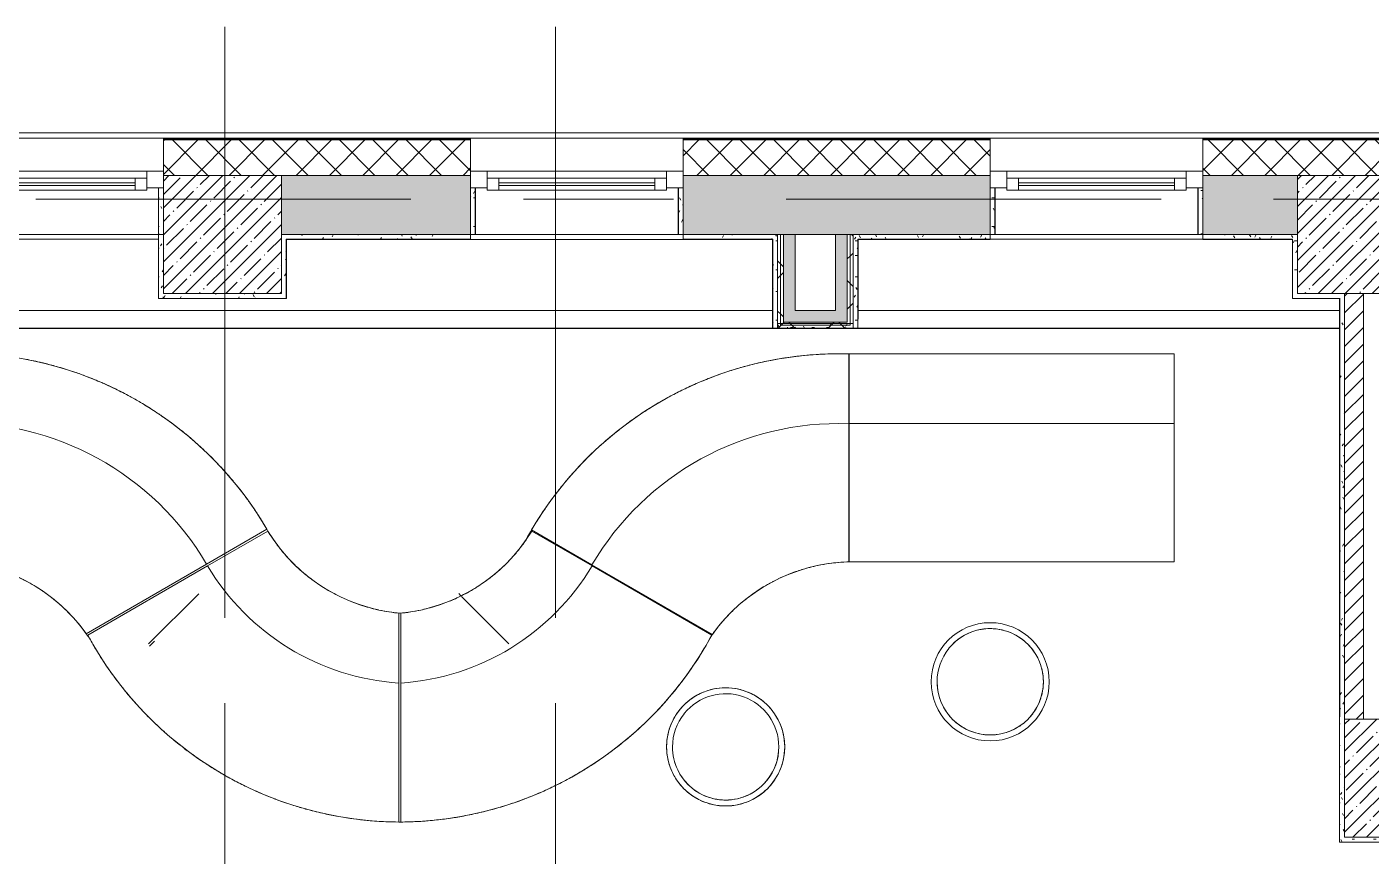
# Model space of a CAD drawing. Header units: millimetres. Extents: x 1322 to 199238, y -8553 to 29000.
# Drawn here: x 29441 to 35131, y 18521 to 22028 of the extents above; entities that cross this region are included whole.
import ezdxf

# ---------------------------------------------------------------- set-up
doc = ezdxf.new("R2010")
doc.units = ezdxf.units.MM
doc.linetypes.add('Осевая', pattern=[3175, 635, -476.25, 1587.5, -476.25])
for name, color, linetype, lineweight in [('A-GLAZ', 7, 'Continuous', 9), ('A-GLAZ-1', 7, 'Continuous', 13), ('A-WALL', 7, 'Continuous', 9), ('I-WALL', 7, 'Continuous', 9), ('S-COLS', 7, 'Continuous', 9), ('Оси', 7, 'Continuous', 9), ('Оси-2', 7, 'Осевая', 9)]:
    doc.layers.add(name, color=color, linetype=linetype, lineweight=lineweight)
for name, color, linetype, lineweight, true_color in [('A-WALL-1', 7, 'Continuous', 9, 0x3c3c3c), ('A-WALL-FNSH-1', 7, 'Continuous', 9, 0x3c3c3c), ('I-FURN-1', 7, 'Continuous', 9, 0xf0f0f0)]:
    doc.layers.add(name, color=color, linetype=linetype, lineweight=lineweight, true_color=true_color)
pattern_1 = [(0, (-75531.326, 0), (121.92, 30.48), [10.058, -81.382, 10.058, -81.382, -487.68]), (0, (-75531.326, 0), (121.92, 30.48), [-182.88, 10.058, -172.822, 10.058, -81.382, -213.36]), (0, (-75531.326, 0), (121.92, 30.48), [-457.2, 10.058, -50.902, 10.058, -142.342]), (120, (-75485.606, 15.24), (-87.356454, 90.345817), [10.058, -81.382, 10.058, -81.382, -487.68]), (120, (-75485.606, 15.24), (-87.356454, 90.345817), [-182.88, 10.058, -172.822, 10.058, -81.382, -213.36]), (120, (-75485.606, 15.24), (-87.356454, 90.345817), [-457.2, 10.058, -50.902, 10.058, -142.342]), (240, (-75470.366, 76.2), (-34.563546, -120.825817), [10.058, -81.382, 10.058, -81.382, -487.68]), (240, (-75470.366, 76.2), (-34.563546, -120.825817), [-182.88, 10.058, -172.822, 10.058, -81.382, -213.36]), (240, (-75470.366, 76.2), (-34.563546, -120.825817), [-457.2, 10.058, -50.902, 10.058, -142.342])]
pattern_2 = [(45, (-75531.33, 0), (-106.06602, 106.06602), []), (135, (-75531.33, 0), (-106.06602, -106.06602), [])]

# ---------------------------------------------------------------- blocks, each defined once
blk = doc.blocks.new('120_Окно_СКБ_1Ст - 120_Окно_СКБ_1Ст 900х2500_h_ с форточкой-22876038-План размещения напольных электротехнических лючков и розеток 1 этажа в осях 23_1-33')
at = {"layer": 'A-GLAZ'}
for p, q in [((450, -57), (-450, -57)), ((-330, -107), (330, -107)), ((-430, -127), (-380, -127)), ((330, -117), (-330, -117)), ((380, -127), (430, -127))]:
    blk.add_line(p, q, dxfattribs=at)
at = {"layer": 'A-GLAZ-1'}
for p, q in [((-450, -127), (-450, -57)), ((-450, -57), (-380, -57)), ((-380, -57), (-380, -127)), ((380, -87), (-380, -87)), ((-380, -87), (-380, -137)), ((-330, -137), (-330, -87)), ((330, -137), (330, -87)), ((380, -127), (380, -57)), ((380, -57), (450, -57)), ((380, -137), (380, -87)), ((450, -57), (450, -127)), ((-380, -127), (-450, -127)), ((-380, -137), (380, -137)), ((450, -127), (380, -127))]:
    blk.add_line(p, q, dxfattribs=at)
blk = doc.blocks.new('BSC_Колонна _Прямоугольная - 500х500-21690934-План размещения напольных электротехнических лючков и розеток 1 этажа в осях 23_1-33')
at = {"layer": 'S-COLS'}
h = blk.add_hatch(dxfattribs=at)
h.set_pattern_fill('FP_13', color=256, style=0, pattern_type=2)
h.set_pattern_definition([(45, (-110800, -18850), (-57.024626, 57.024626), []), (45, (-110742.975, -18850), (-57.024626, 57.024626), [100.806, -20.161, 3.353, -16.808])])
h.paths.add_polyline_path([(-250, -250), (250, -250), (250, 250), (-250, 250), (-250, 247.3)])
for p, q in [((250, 250), (-250, 250)), ((-250, 250), (-250, -250)), ((250, -250), (250, 250)), ((-250, -250), (250, -250))]:
    blk.add_line(p, q, dxfattribs=at)
blk = doc.blocks.new('BSC_Колонна _Прямоугольная - 500х500-23282986-План размещения напольных электротехнических лючков и розеток 1 этажа в осях 23_1-33')
at = {"layer": 'S-COLS'}
h = blk.add_hatch(dxfattribs=at)
h.set_pattern_fill('FP_24', color=256, style=0, pattern_type=2)
h.set_pattern_definition([(45, (-105800, -21150), (-57.024626, 57.024626), []), (45, (-105742.975, -21150), (-57.024626, 57.024626), [100.806, -20.161, 3.353, -16.808])])
h.paths.add_polyline_path([(-250, -250), (250, -250), (250, 250), (-250, 250), (-250, -225.8)])
for p, q in [((250, 250), (-250, 250)), ((-250, 250), (-250, -250)), ((250, -250), (250, 250)), ((-250, -250), (250, -250))]:
    blk.add_line(p, q, dxfattribs=at)
blk = doc.blocks.new('BSC_Колонна _Прямоугольная - 700х500-V20-План размещения напольных электротехнических лючков и розеток 1 этажа в осях 23_1-33')
at = {"layer": 'S-COLS'}
h = blk.add_hatch(dxfattribs=at)
h.set_pattern_fill('FP_27', color=256, style=0, pattern_type=2)
h.set_pattern_definition([(45, (-110700, -21150), (-57.024626, 57.024626), []), (45, (-110642.975, -21150), (-57.024626, 57.024626), [100.806, -20.161, 3.353, -16.808])])
h.paths.add_polyline_path([(-350, -250), (350, -250), (350, 250), (-350, 250), (-350, -225.8)])
for p, q in [((350, 250), (-350, 250)), ((-350, 250), (-350, -250)), ((350, -250), (350, 250)), ((-350, -250), (350, -250))]:
    blk.add_line(p, q, dxfattribs=at)
blk = doc.blocks.new('ПУФ1 - 1_53а-27000916-План размещения напольных электротехнических лючков и розеток 1 этажа в осях 23_1-33')
at = {"layer": 'I-FURN-1'}
for radius, start, end in [(250, 360, 180), (250, 0, 180), (225, 360, 141.0212), (225, 128.5714, 141.0212), (225, 90, 128.5714), (225, 77.1429, 90), (225, 51.4286, 77.1429), (225, 25.7143, 51.4286), (225, 141.4286, 180), (225, 141.4286, 180), (225, 12.8571, 25.7143), (250, 180, 360), (225, 180, 360), (225, 180, 192.8571), (225, 0, 12.8571), (225, 347.1429, 360), (250, 180, 360), (225, 192.8571, 205.7143), (225, 334.2857, 347.1429), (225, 205.7143, 218.5714), (225, 321.4286, 334.2857), (225, 218.5714, 231.4286), (225, 308.5714, 321.4286), (225, 231.4286, 244.2857), (225, 244.2857, 270), (225, 270, 282.8571), (225, 282.8571, 295.7143), (225, 295.7143, 308.5714)]:
    blk.add_arc((0, 0), radius, start, end, dxfattribs=at)
blk = doc.blocks.new('ПУФ1 - 1_53в-32041688-План размещения напольных электротехнических лючков и розеток 1 этажа в осях 23_1-33')
at = {"layer": 'I-FURN-1'}
for radius, start, end in [(250, 360, 180), (250, 102.8571, 115.7143), (250, 90, 102.8571), (250, 77.1429, 90), (250, 64.2857, 77.1429), (250, 128.5714, 141.4286), (225, 360, 141.0212), (225, 0, 141.0212), (250, 115.7143, 128.5714), (250, 51.4286, 64.2857), (250, 38.5714, 51.4286), (250, 141.4286, 154.2857), (225, 141.4286, 180), (225, 141.4286, 180), (250, 25.7143, 38.5714), (250, 154.2857, 167.1429), (250, 12.8571, 25.7143), (250, 167.1429, 180), (250, 180, 360), (250, 180, 192.8571), (225, 180, 192.8571), (225, 180, 205.7143), (225, 205.7143, 360), (225, 295.7143, 360), (250, 0, 12.8571), (250, 192.8571, 205.7143), (225, 192.8571, 205.7143), (250, 334.2857, 347.1429), (250, 347.1429, 360), (250, 205.7143, 218.5714), (225, 205.7143, 218.5714), (250, 321.4286, 334.2857), (250, 218.5714, 231.4286), (225, 218.5714, 231.4286), (250, 308.5714, 321.4286), (250, 231.4286, 244.2857), (225, 231.4286, 244.2857), (250, 244.2857, 257.1429), (225, 244.2857, 257.1429), (225, 257.1429, 270), (225, 270, 282.8571), (225, 282.8571, 295.7143), (250, 282.8571, 295.7143), (250, 295.7143, 308.5714), (250, 257.1429, 270), (250, 270, 282.8571)]:
    blk.add_arc((0, 0), radius, start, end, dxfattribs=at)
blk = doc.blocks.new('Semeystvo1 - 1_31-26872179-План размещения напольных электротехнических лючков и розеток 1 этажа в осях 23_1-33')
at = {"layer": 'I-FURN-1'}
for p, q in [((1903.4, 891), (1897.9, 891)), ((1897.9, 891), (1903.4, 891)), ((1901.3, 595.8), (1901.3, 890.9)), ((1901.3, 890.9), (1901.3, 595.8)), ((1901.3, 595.8), (1901.3, 890.9)), ((1901.3, 890.9), (1901.3, 595.8)), ((3278.2, 891), (1903.4, 891)), ((1903.4, 891), (1903.4, 596)), ((1903.4, 596), (1903.4, 891)), ((1903.4, 891), (3278.2, 891)), ((1903.4, 891), (1903.4, 596)), ((3278.2, 891), (1903.4, 891)), ((1903.4, 891), (3278.2, 891)), ((1903.4, 596), (1903.4, 891)), ((3278.2, 891), (1903.4, 891)), ((1903.4, 891), (3278.2, 891)), ((3278.2, 596), (3278.2, 891)), ((3278.2, 891), (3278.2, 596)), ((3278.2, 596), (3278.2, 891)), ((3278.2, 891), (3278.2, 596)), ((3278.2, 596), (3278.2, 891)), ((3278.2, 891), (3278.2, 596)), ((1901.3, 10.9), (1901.3, 595.8)), ((1901.3, 595.8), (1901.3, 10.9)), ((1903.4, 596), (1903.4, 11)), ((1903.4, 11), (1903.4, 596)), ((1903.4, 596), (3278.2, 596)), ((3278.2, 596), (1903.4, 596)), ((3278.2, 11), (3278.2, 596)), ((3278.2, 596), (3278.2, 11)), ((3278.2, 11), (3278.2, 596)), ((3278.2, 596), (3278.2, 11)), ((-817, 1.8), (-561.5, 149.3)), ((-561.5, 149.3), (-817, 1.8)), ((-817, 1.8), (-561.5, 149.3)), ((-561.5, 149.3), (-817, 1.8)), ((-557.9, 141.3), (-813.4, -6.2)), ((-813.4, -6.2), (-557.9, 141.3)), ((-557.9, 141.3), (-813.4, -6.2)), ((-813.4, -6.2), (-557.9, 141.3)), ((558.5, 146.2), (814, -1.3)), ((814, -1.3), (558.5, 146.2)), ((558.5, 146.2), (814, -1.3)), ((814, -1.3), (558.5, 146.2)), ((815, -6.2), (559.5, 141.3)), ((559.5, 141.3), (815, -6.2)), ((815, -6.2), (559.5, 141.3)), ((559.5, 141.3), (815, -6.2)), ((-1326.8, -292.6), (-817, 1.8)), ((-817, 1.8), (-1326.8, -292.6)), ((1903.4, 11), (3278.2, 11)), ((3278.2, 11), (1903.4, 11)), ((1905.6, 11), (3278.2, 11)), ((3278.2, 11), (1905.6, 11)), ((-813.4, -6.2), (-1320, -298.7)), ((-1320, -298.7), (-813.4, -6.2)), ((814, -1.3), (1323.7, -295.6)), ((1323.7, -295.6), (814, -1.3)), ((1321.6, -298.7), (815, -6.2)), ((815, -6.2), (1321.6, -298.7)), ((-1062.3, -335.4), (-850.2, -123.3)), ((259.6, -132.5), (250.2, -123.1)), ((462.3, -335.2), (262.5, -135.4)), ((-3.6, -501.5), (-3.6, -205.6)), ((-3.6, -205.6), (-3.6, -501.5)), ((-3.6, -501.5), (-3.6, -205.6)), ((-3.6, -205.6), (-3.6, -501.5)), ((5.3, -205.6), (5.3, -501.5)), ((5.3, -501.5), (5.3, -205.6)), ((5.3, -205.6), (5.3, -501.5)), ((5.3, -501.5), (5.3, -205.6)), ((-1058.4, -345.4), (-1037.2, -324.2)), ((-3.6, -1089.2), (-3.6, -501.5)), ((-3.6, -501.5), (-3.6, -1089.2)), ((5.3, -501.5), (5.3, -1089.2)), ((5.3, -1089.2), (5.3, -501.5)), ((529, -991.6), (530.3, -991.1)), ((530.3, -991.1), (529, -991.6)), ((401.3, -1033.6), (402.9, -1033.1)), ((402.9, -1033.1), (401.3, -1033.6)), ((137.3, -1082.6), (139.3, -1082.4)), ((139.3, -1082.4), (137.3, -1082.6))]:
    blk.add_line(p, q, dxfattribs=at)
for centre, radius, start, end in [((-1862.4, -613.4), 1508, 30.3815, 91.593), ((-1862.4, -613.4), 1508, 30.3815, 91.593), ((-1862.4, -613.4), 1508, 30.3815, 91.593), ((-1862.4, -613.4), 1508, 30.3815, 91.593), ((-1862.4, -613.4), 1508, 76.6301, 79.303), ((-1862.4, -613.4), 1508, 76.6301, 79.303), ((-1862.4, -613.4), 1508, 76.2978, 76.6301), ((-1862.4, -613.4), 1508, 76.2978, 76.6301), ((1859.4, -616.5), 1508, 88.407, 149.6185), ((1859.4, -616.5), 1508, 88.407, 149.6185), ((1859.4, -616.5), 1508, 88.407, 149.6185), ((1859.4, -616.5), 1508, 88.407, 149.6185), ((1859.4, -616.5), 1508, 101.03, 103.7015), ((1859.4, -616.5), 1508, 101.03, 103.7015), ((1859.4, -616.5), 1508, 98.8322, 101.03), ((1859.4, -616.5), 1508, 98.8322, 101.03), ((1859.4, -616.5), 1508, 98.6093, 98.8322), ((1859.4, -616.5), 1508, 98.6093, 98.8322), ((1859.4, -616.5), 1508, 95.685, 98.6018), ((1859.4, -616.5), 1508, 95.685, 98.6018), ((1859.4, -616.5), 1508, 93.6524, 95.685), ((1859.4, -616.5), 1508, 93.6524, 95.685), ((1859.4, -616.5), 1508, 93.5077, 93.6524), ((1859.4, -616.5), 1508, 93.5077, 93.6524), ((1859.4, -616.5), 1508, 90.0906, 93.5065), ((1859.4, -616.5), 1508, 90.0906, 93.5065), ((1859.4, -616.5), 1508, 88.5365, 90.0906), ((1859.4, -616.5), 1508, 88.5365, 90.0906), ((-1862.4, -613.4), 1508, 74.2239, 76.2875), ((-1862.4, -613.4), 1508, 74.2239, 76.2875), ((-1862.4, -613.4), 1508, 71.564, 74.2239), ((-1862.4, -613.4), 1508, 71.564, 74.2239), ((-1862.4, -613.4), 1508, 71.1966, 71.564), ((-1862.4, -613.4), 1508, 71.1966, 71.564), ((-1862.4, -613.4), 1508, 69.1471, 71.1854), ((-1862.4, -613.4), 1508, 69.1471, 71.1854), ((1859.4, -616.5), 1508, 109.1921, 111.5328), ((1859.4, -616.5), 1508, 109.1921, 111.5328), ((1859.4, -616.5), 1508, 108.8135, 109.1921), ((1859.4, -616.5), 1508, 108.8135, 109.1921), ((1859.4, -616.5), 1508, 106.2982, 108.8017), ((1859.4, -616.5), 1508, 106.2982, 108.8017), ((1859.4, -616.5), 1508, 104.0121, 106.2982), ((1859.4, -616.5), 1508, 104.0121, 106.2982), ((1859.4, -616.5), 1508, 103.7112, 104.0121), ((1859.4, -616.5), 1508, 103.7112, 104.0121), ((-1862.4, -613.4), 1508, 66.4977, 69.1471), ((-1862.4, -613.4), 1508, 66.4977, 69.1471), ((-1862.4, -613.4), 1508, 66.0952, 66.4977), ((-1862.4, -613.4), 1508, 66.0952, 66.4977), ((-1862.4, -613.4), 1508, 64.0721, 66.0831), ((-1862.4, -613.4), 1508, 64.0721, 66.0831), ((-1862.4, -613.4), 1508, 61.4315, 64.0721), ((-1862.4, -613.4), 1508, 61.4315, 64.0721), ((1859.4, -616.5), 1508, 114.3723, 116.7497), ((1859.4, -616.5), 1508, 114.3723, 116.7497), ((1859.4, -616.5), 1508, 113.9162, 114.3723), ((1859.4, -616.5), 1508, 113.9162, 114.3723), ((1859.4, -616.5), 1508, 111.5328, 113.9024), ((1859.4, -616.5), 1508, 111.5328, 113.9024), ((-1862.4, -613.4), 1508, 60.9936, 61.4315), ((-1862.4, -613.4), 1508, 60.9936, 61.4315), ((-1862.4, -613.4), 1508, 58.9985, 60.9807), ((-1862.4, -613.4), 1508, 58.9985, 60.9807), ((1859.4, -616.5), 1508, 119.5525, 121.9562), ((1859.4, -616.5), 1508, 119.5525, 121.9562), ((1859.4, -616.5), 1508, 119.0191, 119.5525), ((1859.4, -616.5), 1508, 119.0191, 119.5525), ((1859.4, -616.5), 1508, 116.7497, 119.0036), ((1859.4, -616.5), 1508, 116.7497, 119.0036), ((-1862.4, -613.4), 1508, 56.3653, 58.9985), ((-1862.4, -613.4), 1508, 56.3653, 58.9985), ((-1862.4, -613.4), 1508, 55.8919, 56.3653), ((-1862.4, -613.4), 1508, 55.8919, 56.3653), ((-1862.4, -613.4), 1508, 53.926, 55.8782), ((-1862.4, -613.4), 1508, 53.926, 55.8782), ((1859.4, -616.5), 1508, 124.1223, 124.733), ((1859.4, -616.5), 1508, 124.1223, 124.733), ((1859.4, -616.5), 1508, 121.9562, 124.1052), ((1859.4, -616.5), 1508, 121.9562, 124.1052), ((-1862.4, -613.4), 1213, 30.4743, 91.9805), ((-1862.4, -613.4), 1213, 30.4743, 91.9805), ((-1862.4, -613.4), 1508, 51.2991, 53.926), ((-1862.4, -613.4), 1508, 51.2991, 53.926), ((1859.4, -616.5), 1213, 88.0195, 149.5257), ((1859.4, -616.5), 1213, 88.0195, 149.5257), ((1859.4, -616.5), 1508, 127.156, 129.2071), ((1859.4, -616.5), 1508, 127.156, 129.2071), ((1859.4, -616.5), 1508, 124.733, 127.156), ((1859.4, -616.5), 1508, 124.733, 127.156), ((-1862.4, -613.4), 1508, 50.79, 51.2991), ((-1862.4, -613.4), 1508, 50.79, 51.2991), ((-1862.4, -613.4), 1508, 48.8544, 50.7756), ((-1862.4, -613.4), 1508, 48.8544, 50.7756), ((-1862.4, -613.4), 1508, 46.2328, 48.8544), ((-1862.4, -613.4), 1508, 46.2328, 48.8544), ((1859.4, -616.5), 1508, 129.9136, 132.3512), ((1859.4, -616.5), 1508, 129.9136, 132.3512), ((1859.4, -616.5), 1508, 129.2256, 129.9136), ((1859.4, -616.5), 1508, 129.2256, 129.9136), ((-1862.4, -613.4), 1508, 45.688, 46.2328), ((-1862.4, -613.4), 1508, 45.688, 46.2328), ((-1862.4, -613.4), 1508, 43.7835, 45.6728), ((-1862.4, -613.4), 1508, 43.7835, 45.6728), ((1859.4, -616.5), 1508, 134.3291, 135.0943), ((1859.4, -616.5), 1508, 134.3291, 135.0943), ((1859.4, -616.5), 1508, 132.3512, 134.3094), ((1859.4, -616.5), 1508, 132.3512, 134.3094), ((-1862.4, -613.4), 1508, 41.1666, 43.7835), ((-1862.4, -613.4), 1508, 41.1666, 43.7835), ((1859.4, -616.5), 1508, 137.5432, 139.4119), ((1859.4, -616.5), 1508, 137.5432, 139.4119), ((1859.4, -616.5), 1508, 135.0943, 137.5432), ((1859.4, -616.5), 1508, 135.0943, 137.5432), ((-1862.4, -613.4), 1508, 40.5859, 41.1666), ((-1862.4, -613.4), 1508, 40.5859, 41.1666), ((-1862.4, -613.4), 1508, 38.7132, 40.57), ((-1862.4, -613.4), 1508, 38.7132, 40.57), ((1859.4, -616.5), 1508, 140.2753, 142.7329), ((1859.4, -616.5), 1508, 140.2753, 142.7329), ((1859.4, -616.5), 1508, 139.4327, 140.2753), ((1859.4, -616.5), 1508, 139.4327, 140.2753), ((-1862.4, -613.4), 1508, 36.1003, 38.7132), ((-1862.4, -613.4), 1508, 36.1003, 38.7132), ((1859.4, -616.5), 1508, 142.7329, 144.5147), ((1859.4, -616.5), 1508, 142.7329, 144.5147), ((-1862.4, -613.4), 1508, 35.4836, 36.1003), ((-1862.4, -613.4), 1508, 35.4836, 36.1003), ((-1862.4, -613.4), 1508, 33.6433, 35.4672), ((-1862.4, -613.4), 1508, 33.6433, 35.4672), ((1859.4, -616.5), 1508, 145.4565, 147.9207), ((1859.4, -616.5), 1508, 145.4565, 147.9207), ((1859.4, -616.5), 1508, 144.5363, 145.4565), ((1859.4, -616.5), 1508, 144.5363, 145.4565), ((-1862.4, -613.4), 1508, 31.6999, 33.6433), ((-1862.4, -613.4), 1508, 31.6999, 33.6433), ((65.9, 521.7), 730.6, 207.9724, 213.3673), ((65.9, 521.7), 730.6, 207.9724, 213.3673), ((1859.4, -616.5), 1508, 147.9207, 149.6177), ((1859.4, -616.5), 1508, 147.9207, 149.6177), ((65.9, 521.7), 730.6, 211.3753, 264.5415), ((65.9, 521.7), 730.6, 211.3753, 264.5415), ((65.9, 521.7), 730.6, 211.3753, 264.5415), ((65.9, 521.7), 730.6, 211.3753, 264.5415), ((65.9, 521.7), 730.6, 213.3673, 216.4686), ((65.9, 521.7), 730.6, 213.3673, 216.4686), ((-64.2, 521.7), 730.6, 275.4585, 328.6247), ((-64.2, 521.7), 730.6, 275.4585, 328.6247), ((-64.2, 521.7), 730.6, 275.4585, 328.6247), ((-64.2, 521.7), 730.6, 275.4585, 328.6247), ((1859.4, -616.5), 1508, 150.8996, 151.6103), ((1859.4, -616.5), 1508, 150.8996, 151.6103), ((1859.4, -616.5), 1508, 149.6177, 150.8996), ((1859.4, -616.5), 1508, 149.6177, 150.8996), ((65.9, 521.7), 730.6, 216.4686, 220.2921), ((65.9, 521.7), 730.6, 216.4686, 220.2921), ((-64.2, 521.7), 730.6, 319.6542, 323.4664), ((-64.2, 521.7), 730.6, 319.6542, 323.4664), ((-64.2, 521.7), 730.6, 323.4664, 324.7993), ((-64.2, 521.7), 730.6, 323.4664, 324.7993), ((-1921.8, -716.4), 730.6, 35.4585, 88.6247), ((-1921.8, -716.4), 730.6, 35.4585, 88.6247), ((65.9, 521.7), 730.6, 220.2921, 223.3707), ((65.9, 521.7), 730.6, 220.2921, 223.3707), ((65.9, 521.7), 730.6, 223.3707, 227.2355), ((65.9, 521.7), 730.6, 223.3707, 227.2355), ((-64.2, 521.7), 730.6, 312.7183, 316.5748), ((-64.2, 521.7), 730.6, 312.7183, 316.5748), ((-64.2, 521.7), 730.6, 316.5748, 319.6542), ((-64.2, 521.7), 730.6, 316.5748, 319.6542), ((1918.8, -719.4), 730.6, 91.3753, 144.5415), ((1918.8, -719.4), 730.6, 91.3753, 144.5415), ((1918.8, -719.4), 730.6, 97.8886, 101.7798), ((1918.8, -719.4), 730.6, 97.8886, 101.7798), ((1918.8, -719.4), 730.6, 94.9608, 97.8886), ((1918.8, -719.4), 730.6, 94.9608, 97.8886), ((1918.8, -719.4), 730.6, 91.0368, 94.9608), ((1918.8, -719.4), 730.6, 91.0368, 94.9608), ((-1921.8, -716.4), 730.6, 61.4097, 65.3106), ((-1921.8, -716.4), 730.6, 61.4097, 65.3106), ((65.9, 521.7), 1025.6, 210.9797, 266.1145), ((65.9, 521.7), 1025.6, 210.9797, 266.1145), ((65.9, 521.7), 730.6, 227.2355, 230.2685), ((65.9, 521.7), 730.6, 227.2355, 230.2685), ((65.9, 521.7), 730.6, 230.2685, 234.2125), ((65.9, 521.7), 730.6, 230.2685, 234.2125), ((-64.2, 521.7), 1025.6, 273.8855, 329.0203), ((-64.2, 521.7), 1025.6, 273.8855, 329.0203), ((-64.2, 521.7), 730.6, 305.7483, 309.6869), ((-64.2, 521.7), 730.6, 305.7483, 309.6869), ((-64.2, 521.7), 730.6, 309.6869, 312.7183), ((-64.2, 521.7), 730.6, 309.6869, 312.7183), ((1918.8, -719.4), 730.6, 111.255, 117.918), ((1918.8, -719.4), 730.6, 111.255, 117.918), ((1918.8, -719.4), 730.6, 108.732, 111.1977), ((1918.8, -719.4), 730.6, 108.732, 111.1977), ((1918.8, -719.4), 730.6, 104.5718, 108.732), ((1918.8, -719.4), 730.6, 104.5718, 108.732), ((1918.8, -719.4), 730.6, 101.7798, 104.4774), ((1918.8, -719.4), 730.6, 101.7798, 104.4774), ((-1921.8, -716.4), 730.6, 58.4028, 61.4097), ((-1921.8, -716.4), 730.6, 58.4028, 61.4097), ((-1921.8, -716.4), 730.6, 54.6046, 58.4028), ((-1921.8, -716.4), 730.6, 54.6046, 58.4028), ((65.9, 521.7), 730.6, 234.2125, 237.1632), ((65.9, 521.7), 730.6, 234.2125, 237.1632), ((65.9, 521.7), 730.6, 237.1632, 241.2596), ((65.9, 521.7), 730.6, 237.1632, 241.2596), ((-64.2, 521.7), 730.6, 298.7066, 302.8017), ((-64.2, 521.7), 730.6, 298.7066, 302.8017), ((-64.2, 521.7), 730.6, 302.8017, 305.7483), ((-64.2, 521.7), 730.6, 302.8017, 305.7483), ((1918.8, -719.4), 730.6, 117.9598, 124.6054), ((1918.8, -719.4), 730.6, 117.9598, 124.6054), ((-1921.8, -716.4), 730.6, 51.5342, 54.6046), ((-1921.8, -716.4), 730.6, 51.5342, 54.6046), ((-1921.8, -716.4), 730.6, 47.7988, 51.5342), ((-1921.8, -716.4), 730.6, 47.7988, 51.5342), ((65.9, 521.7), 730.6, 241.2596, 244.0554), ((65.9, 521.7), 730.6, 241.2596, 244.0554), ((65.9, 521.7), 730.6, 244.0554, 248.4968), ((65.9, 521.7), 730.6, 244.0554, 248.4968), ((65.9, 521.7), 730.6, 248.4968, 250.9457), ((65.9, 521.7), 730.6, 248.4968, 250.9457), ((65.9, 521.7), 730.6, 250.9457, 256.6812), ((65.9, 521.7), 730.6, 250.9457, 256.6812), ((-64.2, 521.7), 730.6, 283.2253, 289.0371), ((-64.2, 521.7), 730.6, 283.2253, 289.0371), ((-64.2, 521.7), 730.6, 289.0371, 291.4689), ((-64.2, 521.7), 730.6, 289.0371, 291.4689), ((-64.2, 521.7), 730.6, 291.4689, 295.9185), ((-64.2, 521.7), 730.6, 291.4689, 295.9185), ((-64.2, 521.7), 730.6, 295.9185, 298.7066), ((-64.2, 521.7), 730.6, 295.9185, 298.7066), ((1918.8, -719.4), 730.6, 124.6384, 131.3045), ((1918.8, -719.4), 730.6, 124.6384, 131.3045), ((-1921.8, -716.4), 730.6, 44.6867, 47.7988), ((-1921.8, -716.4), 730.6, 44.6867, 47.7988), ((-1921.8, -716.4), 730.6, 40.9921, 44.6867), ((-1921.8, -716.4), 730.6, 40.9921, 44.6867), ((65.9, 521.7), 730.6, 256.6812, 257.7771), ((65.9, 521.7), 730.6, 256.6812, 257.7771), ((65.9, 521.7), 730.6, 257.8345, 264.8921), ((65.9, 521.7), 730.6, 257.8345, 264.8921), ((-64.2, 521.7), 730.6, 275.1079, 282.1571), ((-64.2, 521.7), 730.6, 275.1079, 282.1571), ((-64.2, 521.7), 730.6, 282.2067, 283.2253), ((-64.2, 521.7), 730.6, 282.2067, 283.2253), ((1918.8, -719.4), 730.6, 133.7929, 137.9877), ((1918.8, -719.4), 730.6, 133.7929, 137.9877), ((1918.8, -719.4), 730.6, 131.3587, 133.7929), ((1918.8, -719.4), 730.6, 131.3587, 133.7929), ((-1921.8, -716.4), 730.6, 37.852, 40.9921), ((-1921.8, -716.4), 730.6, 37.852, 40.9921), ((-1921.8, -716.4), 730.6, 32.9948, 37.852), ((-1921.8, -716.4), 730.6, 32.9948, 37.852), ((1918.8, -719.4), 730.6, 140.7643, 144.7993), ((1918.8, -719.4), 730.6, 140.7643, 144.7993), ((1918.8, -719.4), 730.6, 138.079, 140.7643), ((1918.8, -719.4), 730.6, 138.079, 140.7643), ((6.4, 418.7), 1508, 208.407, 269.6185), ((6.4, 418.7), 1508, 208.407, 269.6185), ((6.4, 418.7), 1508, 209.2673, 211.4613), ((6.4, 418.7), 1508, 209.2673, 211.4613), ((-4.8, 418.7), 1508, 270.3815, 331.593), ((-4.8, 418.7), 1508, 270.3815, 331.593), ((-4.8, 418.7), 1508, 326.4938, 331.5925), ((-4.8, 418.7), 1508, 326.4938, 331.5925), ((6.4, 418.7), 1508, 211.4613, 213.5047), ((6.4, 418.7), 1508, 211.4613, 213.5047), ((6.4, 418.7), 1508, 213.5075, 213.9062), ((6.4, 418.7), 1508, 213.5075, 213.9062), ((6.4, 418.7), 1508, 213.9062, 216.54), ((6.4, 418.7), 1508, 213.9062, 216.54), ((-4.8, 418.7), 1508, 321.3906, 326.492), ((-4.8, 418.7), 1508, 321.3906, 326.492), ((6.4, 418.7), 1508, 216.54, 218.6068), ((6.4, 418.7), 1508, 216.54, 218.6068), ((6.4, 418.7), 1508, 218.6094, 218.9786), ((6.4, 418.7), 1508, 218.6094, 218.9786), ((6.4, 418.7), 1508, 218.9786, 221.6197), ((6.4, 418.7), 1508, 218.9786, 221.6197), ((-4.8, 418.7), 1508, 316.289, 321.3773), ((-4.8, 418.7), 1508, 316.289, 321.3773), ((6.4, 418.7), 1508, 221.6197, 224.051), ((6.4, 418.7), 1508, 221.6197, 224.051), ((-4.8, 418.7), 1508, 311.1894, 316.2608), ((-4.8, 418.7), 1508, 311.1894, 316.2608), ((6.4, 418.7), 1508, 224.051, 226.7008), ((6.4, 418.7), 1508, 224.051, 226.7008), ((6.4, 418.7), 1508, 226.7008, 228.8082), ((6.4, 418.7), 1508, 226.7008, 228.8082), ((6.4, 418.7), 1508, 228.8105, 229.1234), ((6.4, 418.7), 1508, 228.8105, 229.1234), ((6.4, 418.7), 1508, 229.1234, 231.7835), ((6.4, 418.7), 1508, 229.1234, 231.7835), ((-4.8, 418.7), 1508, 308.9897, 311.1443), ((-4.8, 418.7), 1508, 308.9897, 311.1443), ((6.4, 418.7), 1508, 231.7835, 233.9101), ((6.4, 418.7), 1508, 231.7835, 233.9101), ((-4.8, 418.7), 1508, 306.0884, 308.9897), ((-4.8, 418.7), 1508, 306.0884, 308.9897), ((6.4, 418.7), 1508, 233.9123, 234.1958), ((6.4, 418.7), 1508, 233.9123, 234.1958), ((6.4, 418.7), 1508, 234.1958, 236.8686), ((6.4, 418.7), 1508, 234.1958, 236.8686), ((6.4, 418.7), 1508, 236.8686, 239.0119), ((6.4, 418.7), 1508, 236.8686, 239.0119), ((-4.8, 418.7), 1508, 300.9874, 303.7949), ((-4.8, 418.7), 1508, 300.9874, 303.7949), ((-4.8, 418.7), 1508, 303.7949, 306.0278), ((-4.8, 418.7), 1508, 303.7949, 306.0278), ((6.4, 418.7), 1508, 239.0138, 239.2682), ((6.4, 418.7), 1508, 239.0138, 239.2682), ((6.4, 418.7), 1508, 239.2682, 241.9566), ((6.4, 418.7), 1508, 239.2682, 241.9566), ((-4.8, 418.7), 1508, 295.8863, 298.6321), ((-4.8, 418.7), 1508, 295.8863, 298.6321), ((-4.8, 418.7), 1508, 298.6321, 300.9113), ((-4.8, 418.7), 1508, 298.6321, 300.9113), ((6.4, 418.7), 1508, 241.9566, 244.3406), ((6.4, 418.7), 1508, 241.9566, 244.3406), ((6.4, 418.7), 1508, 244.3406, 247.049), ((6.4, 418.7), 1508, 244.3406, 247.049), ((-4.8, 418.7), 1508, 290.7857, 293.4862), ((-4.8, 418.7), 1508, 290.7857, 293.4862), ((-4.8, 418.7), 1508, 293.4862, 295.7948), ((-4.8, 418.7), 1508, 293.4862, 295.7948), ((6.4, 418.7), 1508, 247.049, 249.2135), ((6.4, 418.7), 1508, 247.049, 249.2135), ((6.4, 418.7), 1508, 249.2151, 249.413), ((6.4, 418.7), 1508, 249.2151, 249.413), ((6.4, 418.7), 1508, 249.413, 252.1476), ((6.4, 418.7), 1508, 249.413, 252.1476), ((6.4, 418.7), 1508, 252.1476, 254.3151), ((6.4, 418.7), 1508, 252.1476, 254.3151), ((-4.8, 418.7), 1508, 285.6846, 288.3504), ((-4.8, 418.7), 1508, 285.6846, 288.3504), ((-4.8, 418.7), 1508, 288.3504, 290.7318), ((-4.8, 418.7), 1508, 288.3504, 290.7318), ((6.4, 418.7), 1508, 254.3164, 254.4853), ((6.4, 418.7), 1508, 254.3164, 254.4853), ((6.4, 418.7), 1508, 254.4853, 257.256), ((6.4, 418.7), 1508, 254.4853, 257.256), ((6.4, 418.7), 1508, 257.256, 259.5577), ((6.4, 418.7), 1508, 257.256, 259.5577), ((6.4, 418.7), 1508, 259.5577, 262.3807), ((6.4, 418.7), 1508, 259.5577, 262.3807), ((6.4, 418.7), 1508, 262.3807, 264.5169), ((6.4, 418.7), 1508, 262.3807, 264.5169), ((-4.8, 418.7), 1508, 275.4829, 278.0961), ((-4.8, 418.7), 1508, 275.4829, 278.0961), ((-4.8, 418.7), 1508, 278.0961, 280.5144), ((-4.8, 418.7), 1508, 278.0961, 280.5144), ((-4.8, 418.7), 1508, 280.5144, 283.221), ((-4.8, 418.7), 1508, 280.5144, 283.221), ((-4.8, 418.7), 1508, 283.221, 285.6231), ((-4.8, 418.7), 1508, 283.221, 285.6231), ((6.4, 418.7), 1508, 264.5178, 264.6301), ((6.4, 418.7), 1508, 264.5178, 264.6301), ((6.4, 418.7), 1508, 264.6301, 267.536), ((6.4, 418.7), 1508, 264.6301, 267.536), ((6.4, 418.7), 1508, 267.542, 269.6182), ((6.4, 418.7), 1508, 267.542, 269.6182), ((6.4, 418.7), 1508, 269.6182, 269.7876), ((6.4, 418.7), 1508, 269.6182, 269.7876), ((-4.8, 418.7), 1508, 270.2124, 270.3818), ((-4.8, 418.7), 1508, 270.2124, 270.3818), ((-4.8, 418.7), 1508, 270.3818, 272.9742), ((-4.8, 418.7), 1508, 270.3818, 272.9742), ((-4.8, 418.7), 1508, 272.9742, 275.4056), ((-4.8, 418.7), 1508, 272.9742, 275.4056)]:
    blk.add_arc(centre, radius, start, end, dxfattribs=at)
blk = doc.blocks.new('Зашивка приборов отопления - Зашивка приборов отопления-33267402-План размещения напольных электротехнических лючков и розеток 1 этажа в осях 23_1-33')
at = {"layer": 'A-WALL'}
for p, q in [((105530, 21150), (104670, 21150)), ((107730, 21150), (106870, 21150)), ((101170, 20829), (108130, 20829)), ((108130, 20829), (101170, 20829)), ((101150, 20754), (108130, 20754))]:
    blk.add_line(p, q, dxfattribs=at)
blk = doc.blocks.new('Зашивка приборов отопления1 - Зашивка приборов отопления-33268338-План размещения напольных электротехнических лючков и розеток 1 этажа в осях 23_1-33')
at = {"layer": 'A-WALL'}
for p, q in [((109930, 21150), (109070, 21150)), ((108490, 20829), (110530, 20829)), ((110530, 20829), (108490, 20829)), ((108490, 20754), (110530, 20754))]:
    blk.add_line(p, q, dxfattribs=at)

msp = doc.modelspace()

# ---------------------------------------------------------------- hatches: boundary and pattern name
at = {"layer": 'A-WALL'}
h = msp.add_hatch(dxfattribs=at)
h.set_pattern_fill('FP_5', color=256, style=0, pattern_type=2)
h.set_pattern_definition([(45, (-75531.33, 0), (-70.71068, 70.71068), []), (135, (-75531.33, 0), (-70.71068, -70.71068), [])])
h.paths.add_polyline_path([(35703.8, 21400), (35595.3, 21550), (35410.2, 21550), (35518.7, 21400), (35615.7, 21400)])
h.paths.add_polyline_path([(35271.8, 21400), (35163.3, 21550), (34418.7, 21550), (34418.7, 21400), (34950.7, 21400)])
h.paths.add_polyline_path([(33288.1, 21400), (33518.7, 21400), (33518.7, 21550), (32218.7, 21550), (32218.7, 21400), (32955.6, 21400)])
h.paths.add_polyline_path([(30018.7, 21400), (31318.7, 21400), (31318.7, 21550), (30018.7, 21550), (30018.7, 21533.1)])
h.paths.add_polyline_path([(28965.4, 21400), (29118.7, 21400), (29118.7, 21550), (27918.7, 21550), (27918.7, 21400)])
h.paths.add_polyline_path([(25618.7, 21400), (25618.7, 21550), (21078.7, 21550), (21078.7, 21400), (25268.7, 21400)])
h.paths.add_polyline_path([(17778.7, 21400), (17778.7, 21550), (17528.7, 21550), (17528.7, 21400), (17659.8, 21400)])
at = {"layer": 'I-WALL'}
h = msp.add_hatch(dxfattribs=at)
h.set_pattern_fill('FP_2', color=256, style=0, pattern_type=2)
h.set_pattern_definition([(45, (-75531.33, 0), (-57.024626, 57.024626), []), (45, (-75474.3, 0), (-57.024626, 57.024626), [100.806, -20.161, 3.353, -16.808])])
h.paths.add_polyline_path([(34818.7, 21150), (34818.7, 21400), (34418.7, 21400), (34418.7, 21150), (34618.2, 21150)])
h.paths.add_polyline_path([(33518.7, 21150), (33518.7, 21400), (32218.7, 21400), (32218.7, 21150), (33454.3, 21150)])
h.paths.add_polyline_path([(31293, 21150), (31318.7, 21150), (31318.7, 21400), (30518.7, 21400), (30518.7, 21150), (30960.5, 21150)])
h.paths.add_polyline_path([(29118.7, 21150), (29118.7, 21400), (27918.7, 21400), (27918.7, 21150), (28965.4, 21150)])
h.paths.add_polyline_path([(25618.7, 21150), (25618.7, 21400), (25268.7, 21400), (25268.7, 21150)])
h = msp.add_hatch(dxfattribs=at)
h.set_pattern_fill('FP_31', color=256, style=0, pattern_type=2)
h.set_pattern_definition(pattern_1)
h.paths.add_polyline_path([(30018.7, 21150), (30018.7, 21348), (29998.7, 21348), (29998.7, 21150)])
h = msp.add_hatch(dxfattribs=at)
h.set_pattern_fill('FP_31', color=256, style=0, pattern_type=2)
h.set_pattern_definition(pattern_1)
h.paths.add_polyline_path([(31338.7, 21150), (31338.7, 21348), (31318.7, 21348), (31318.7, 21150)])
h = msp.add_hatch(dxfattribs=at)
h.set_pattern_fill('FP_31', color=256, style=0, pattern_type=2)
h.set_pattern_definition(pattern_1)
h.paths.add_polyline_path([(32218.7, 21150), (32218.7, 21348), (32198.7, 21348), (32198.7, 21150)])
h = msp.add_hatch(dxfattribs=at)
h.set_pattern_fill('FP_31', color=256, style=0, pattern_type=2)
h.set_pattern_definition(pattern_1)
h.paths.add_polyline_path([(33538.7, 21150), (33538.7, 21348), (33518.7, 21348), (33518.7, 21150)])
h = msp.add_hatch(dxfattribs=at)
h.set_pattern_fill('FP_31', color=256, style=0, pattern_type=2)
h.set_pattern_definition(pattern_1)
h.paths.add_polyline_path([(34418.7, 21150), (34418.7, 21348), (34398.7, 21348), (34398.7, 21150)])
h = msp.add_hatch(dxfattribs=at)
h.set_pattern_fill('FP_31', color=256, style=0, pattern_type=2)
h.set_pattern_definition(pattern_1)
h.paths.add_polyline_path([(30018.7, 20880), (30018.7, 21150), (29998.7, 21150), (29998.7, 20880)])
h = msp.add_hatch(dxfattribs=at)
h.set_pattern_fill('FP_31', color=256, style=0, pattern_type=2)
h.set_pattern_definition(pattern_1)
h.paths.add_polyline_path([(30538.7, 20900), (30538.7, 21150), (30518.7, 21150), (30518.7, 20900)])
h = msp.add_hatch(dxfattribs=at)
h.set_pattern_fill('FP_31', color=256, style=0, pattern_type=2)
h.set_pattern_definition(pattern_1)
h.paths.add_polyline_path([(32598.7, 21130), (32618.7, 21130), (32618.7, 21150), (32218.7, 21150), (32218.7, 21130), (32290.5, 21130)])
h.paths.add_polyline_path([(31318.7, 21130), (31318.7, 21150), (30538.7, 21150), (30538.7, 21130), (31293, 21130)])
h = msp.add_hatch(dxfattribs=at)
h.set_pattern_fill('FP_31', color=256, style=0, pattern_type=2)
h.set_pattern_definition(pattern_1)
h.paths.add_polyline_path([(32618.7, 20774), (32618.7, 21130), (32598.7, 21130), (32598.7, 20774)])
h = msp.add_hatch(dxfattribs=at)
h.set_pattern_fill('FP_35', color=256, style=0, pattern_type=2)
h.set_pattern_definition(pattern_2)
h.paths.add_polyline_path([(32618.7, 20754), (32631.2, 20754), (32631.2, 21150), (32618.7, 21150), (32618.7, 20774)])
h = msp.add_hatch(dxfattribs=at)
h.set_pattern_fill('FP_35', color=256, style=0, pattern_type=2)
h.set_pattern_definition(pattern_2)
h.paths.add_polyline_path([(32643.7, 20766.5), (32643.7, 21150), (32631.2, 21150), (32631.2, 20766.5)])
for points in [[(32693.7, 20779), (32693.7, 21150), (32643.7, 21150), (32643.7, 20779)], [(32913.7, 20829), (32913.7, 21150), (32863.7, 21150), (32863.7, 20829)], [(32913.7, 20779), (32913.7, 20829), (32693.7, 20829), (32693.7, 20779), (32789.3, 20779)]]:
    msp.add_hatch(color=256, dxfattribs=at).paths.add_polyline_path(points)
h = msp.add_hatch(dxfattribs=at)
h.set_pattern_fill('FP_35', color=256, style=0, pattern_type=2)
h.set_pattern_definition(pattern_2)
h.paths.add_polyline_path([(32913.7, 20779), (32926.2, 20779), (32926.2, 21150), (32913.7, 21150), (32913.7, 20829)])
h = msp.add_hatch(dxfattribs=at)
h.set_pattern_fill('FP_35', color=256, style=0, pattern_type=2)
h.set_pattern_definition(pattern_2)
h.paths.add_polyline_path([(32938.7, 20766.5), (32938.7, 21150), (32926.2, 21150), (32926.2, 20766.5)])
h = msp.add_hatch(dxfattribs=at)
h.set_pattern_fill('FP_31', color=256, style=0, pattern_type=2)
h.set_pattern_definition(pattern_1)
h.paths.add_polyline_path([(34818.7, 21130), (34818.7, 21150), (34418.7, 21150), (34418.7, 21130), (34798.7, 21130)])
h.paths.add_polyline_path([(33288.1, 21130), (33518.7, 21130), (33518.7, 21150), (32938.7, 21150), (32938.7, 21130), (32958.7, 21130)])
h = msp.add_hatch(dxfattribs=at)
h.set_pattern_fill('FP_31', color=256, style=0, pattern_type=2)
h.set_pattern_definition(pattern_1)
h.paths.add_polyline_path([(32955.6, 20754), (32958.7, 20754), (32958.7, 21130), (32938.7, 21130), (32938.7, 20754)])
h = msp.add_hatch(dxfattribs=at)
h.set_pattern_fill('FP_31', color=256, style=0, pattern_type=2)
h.set_pattern_definition(pattern_1)
h.paths.add_polyline_path([(34818.7, 20880), (34818.7, 21130), (34798.7, 21130), (34798.7, 20880)])
h = msp.add_hatch(dxfattribs=at)
h.set_pattern_fill('FP_31', color=256, style=0, pattern_type=2)
h.set_pattern_definition(pattern_1)
h.paths.add_polyline_path([(30018.7, 20880), (30538.7, 20880), (30538.7, 20900), (30018.7, 20900)])
h = msp.add_hatch(dxfattribs=at)
h.set_pattern_fill('FP_31', color=256, style=0, pattern_type=2)
h.set_pattern_definition(pattern_1)
h.paths.add_polyline_path([(34997.7, 20880), (34998.7, 20880), (34998.7, 20900), (34818.7, 20900), (34818.7, 20880)])
h = msp.add_hatch(dxfattribs=at)
h.set_pattern_fill('FP_31', color=256, style=0, pattern_type=2)
h.set_pattern_definition(pattern_1)
h.paths.add_polyline_path([(34998.7, 19110), (35018.7, 19110), (35018.7, 20900), (34998.7, 20900), (34998.7, 19170)])
h = msp.add_hatch(dxfattribs=at)
h.set_pattern_fill('FP_3', color=256, style=0, pattern_type=2)
h.set_pattern_definition([(45, (-75531.326, 0), (-35.35534, 35.35534), [])])
h.paths.add_polyline_path([(35098.7, 19100), (35098.7, 20900), (35018.7, 20900), (35018.7, 19100)])
h = msp.add_hatch(dxfattribs=at)
h.set_pattern_fill('FP_31', color=256, style=0, pattern_type=2)
h.set_pattern_definition(pattern_1)
h.paths.add_polyline_path([(32938.7, 20754), (32938.7, 20774), (32598.7, 20774), (32598.7, 20754), (32789.3, 20754)])
h = msp.add_hatch(dxfattribs=at)
h.set_pattern_fill('FP_35', color=256, style=0, pattern_type=2)
h.set_pattern_definition(pattern_2)
h.paths.add_polyline_path([(32789.3, 20766.5), (32926.2, 20766.5), (32926.2, 20779), (32643.7, 20779), (32643.7, 20766.5), (32693.7, 20766.5)])
h = msp.add_hatch(dxfattribs=at)
h.set_pattern_fill('FP_35', color=256, style=0, pattern_type=2)
h.set_pattern_definition(pattern_2)
h.paths.add_polyline_path([(32693.7, 20754), (32938.7, 20754), (32938.7, 20766.5), (32631.2, 20766.5), (32631.2, 20754), (32643.7, 20754)])
h = msp.add_hatch(dxfattribs=at)
h.set_pattern_fill('FP_31', color=256, style=0, pattern_type=2)
h.set_pattern_definition(pattern_1)
h.paths.add_polyline_path([(35017.7, 18600), (35017.7, 19110), (34997.7, 19110), (34997.7, 18600)])
h = msp.add_hatch(dxfattribs=at)
h.set_pattern_fill('FP_31', color=256, style=0, pattern_type=2)
h.set_pattern_definition(pattern_1)
h.paths.add_polyline_path([(35018.7, 18580), (35375.7, 18580), (35375.7, 18600), (34997.7, 18600), (34997.7, 18580)])

# ---------------------------------------------------------------- linework, layer by layer
at = {"layer": 'A-WALL'}
for p, q in [((21038.7, 21580), (35610.6, 21580)), ((29118.7, 21558), (30018.7, 21558)), ((31318.7, 21553), (30018.7, 21553)), ((31318.7, 21550), (30018.7, 21550)), ((31318.7, 21558), (32218.7, 21558)), ((33518.7, 21553), (32218.7, 21553)), ((33518.7, 21550), (32218.7, 21550)), ((33518.7, 21558), (34418.7, 21558)), ((34418.7, 21553), (35603, 21553)), ((34418.7, 21550), (35595.3, 21550)), ((30518.7, 21400), (31318.7, 21400)), ((32218.7, 21400), (33518.7, 21400)), ((34418.7, 21400), (34818.7, 21400)), ((30538.7, 21130), (31318.7, 21130)), ((30538.7, 21130), (30538.7, 20880)), ((32218.7, 21130), (32598.7, 21130)), ((32618.7, 20754), (32618.7, 21150)), ((32631.2, 20766.5), (32631.2, 21150)), ((32643.7, 20779), (32643.7, 21150)), ((32913.7, 21150), (32913.7, 20779)), ((32926.2, 21150), (32926.2, 20766.5)), ((32938.7, 21150), (32938.7, 20754)), ((33518.7, 21130), (32958.7, 21130)), ((34418.7, 21130), (34798.7, 21130)), ((34798.7, 21130), (34798.7, 20880)), ((34998.7, 20880), (34798.7, 20880)), ((34998.7, 19110), (34998.7, 20880)), ((32913.7, 20779), (32643.7, 20779)), ((32926.2, 20766.5), (32631.2, 20766.5))]:
    msp.add_line(p, q, dxfattribs=at)
at = {"layer": 'A-WALL-1'}
for p, q in [((30018.7, 21550), (30018.7, 21400)), ((31318.7, 21130), (31318.7, 21550)), ((32218.7, 21550), (32218.7, 21130)), ((33518.7, 21130), (33518.7, 21550)), ((34418.7, 21550), (34418.7, 21130)), ((30018.7, 21348), (29998.7, 21348)), ((31338.7, 21348), (31318.7, 21348)), ((31338.7, 21150), (31338.7, 21348)), ((32198.7, 21348), (32198.7, 21150)), ((32218.7, 21348), (32198.7, 21348)), ((33538.7, 21348), (33518.7, 21348)), ((33538.7, 21150), (33538.7, 21348)), ((34398.7, 21348), (34398.7, 21150)), ((34418.7, 21348), (34398.7, 21348)), ((29998.7, 21150), (29998.7, 21130)), ((30018.7, 21150), (29998.7, 21150)), ((31338.7, 21150), (30518.7, 21150)), ((32198.7, 21150), (32913.7, 21150)), ((32598.7, 21130), (32598.7, 20754)), ((32693.7, 20829), (32693.7, 21150)), ((32863.7, 21150), (32863.7, 20829)), ((32913.7, 21150), (33538.7, 21150)), ((34818.7, 21150), (34398.7, 21150)), ((35018.7, 20900), (35018.7, 19100)), ((35098.7, 19100), (35098.7, 20900)), ((29998.7, 20880), (30538.7, 20880)), ((32863.7, 20829), (32693.7, 20829)), ((32938.7, 20774), (32618.7, 20774)), ((32958.7, 20754), (32958.7, 20791.5)), ((32598.7, 20754), (32938.7, 20754)), ((34998.7, 19110), (34997.7, 19110)), ((35017.7, 18600), (35017.7, 19110)), ((35017.7, 19110), (35018.7, 19110)), ((34997.7, 18580), (34997.7, 18579))]:
    msp.add_line(p, q, dxfattribs=at)
at = {"layer": 'A-WALL-FNSH-1'}
for p, q in [((31318.7, 21558), (30018.7, 21558)), ((30018.7, 21558), (30018.7, 21550)), ((31318.7, 21550), (31318.7, 21558)), ((33518.7, 21558), (32218.7, 21558)), ((32218.7, 21558), (32218.7, 21550)), ((33518.7, 21550), (33518.7, 21558)), ((35599.4, 21558), (34418.7, 21558)), ((34418.7, 21558), (34418.7, 21550)), ((29997.7, 21348), (29997.7, 21150)), ((29998.7, 21348), (29997.7, 21348)), ((29998.7, 21150), (29998.7, 21348)), ((31339.7, 21348), (31338.7, 21348)), ((31339.7, 21150), (31339.7, 21348)), ((32197.7, 21348), (32197.7, 21150)), ((32198.7, 21348), (32197.7, 21348)), ((33539.7, 21348), (33538.7, 21348)), ((33539.7, 21150), (33539.7, 21348)), ((34397.7, 21348), (34397.7, 21150)), ((34398.7, 21348), (34397.7, 21348)), ((29997.7, 21150), (29998.7, 21150)), ((29997.7, 21130), (29997.7, 20879)), ((29998.7, 20880), (29998.7, 21130)), ((30539.7, 20879), (30539.7, 21129)), ((30539.7, 21129), (31318.7, 21129)), ((31318.7, 21129), (31318.7, 21130)), ((31338.7, 21150), (31339.7, 21150)), ((32197.7, 21150), (32198.7, 21150)), ((32218.7, 21130), (32218.7, 21129)), ((32218.7, 21129), (32597.7, 21129)), ((32597.7, 21129), (32597.7, 20754)), ((32958.7, 21130), (32958.7, 20791.5)), ((32959.7, 21129), (33518.7, 21129)), ((32959.7, 20791.5), (32959.7, 21129)), ((33518.7, 21129), (33518.7, 21130)), ((33538.7, 21150), (33539.7, 21150)), ((34397.7, 21150), (34398.7, 21150)), ((34418.7, 21130), (34418.7, 21129)), ((34418.7, 21129), (34797.7, 21129)), ((34797.7, 20879), (34797.7, 21130)), ((29997.7, 20879), (30539.7, 20879)), ((34797.7, 20879), (34997.7, 20879)), ((34997.7, 20879), (34997.7, 19170)), ((32958.7, 20791.5), (32959.7, 20791.5)), ((32597.7, 20753), (32958.7, 20753)), ((32958.7, 20754), (32938.7, 20754)), ((32958.7, 20753), (32958.7, 20754)), ((34996.7, 19169.5), (34996.7, 18579)), ((34997.7, 19169.5), (34996.7, 19169.5)), ((34997.7, 19170), (34998.7, 19170)), ((34997.7, 18580), (34997.7, 19169.5)), ((34996.7, 18579), (35325.7, 18579)), ((35325.7, 18580), (34997.7, 18580))]:
    msp.add_line(p, q, dxfattribs=at)
at = {"layer": 'I-WALL'}
for p, q in [((29998.7, 21130), (29118.7, 21130)), ((32218.7, 21129), (31318.7, 21129)), ((32197.7, 21150), (31339.7, 21150)), ((34418.7, 21130), (33518.7, 21130)), ((34397.7, 21150), (33539.7, 21150)), ((25639.7, 20754), (32597.7, 20754)), ((32597.7, 20753), (25639.7, 20753)), ((32597.7, 20754), (32597.7, 20753)), ((32958.7, 20754), (34997.7, 20754)), ((34997.7, 20753), (32958.7, 20753))]:
    msp.add_line(p, q, dxfattribs=at)
at = {"layer": 'Оси'}
for p, q in [((30278.7, 19528.3), (30278.7, 22028.3)), ((31678.7, 19528.3), (31678.7, 22028.3))]:
    msp.add_line(p, q, dxfattribs=at)
at = {"layer": 'Оси-2'}
for p, q in [((9318.1, 21300), (47048.7, 21300)), ((30278.7, 593.7), (30278.7, 19528.3)), ((31678.7, 593.7), (31678.7, 19528.3))]:
    msp.add_line(p, q, dxfattribs=at)

# ---------------------------------------------------------------- block references
at = {"layer": 'A-GLAZ'}
for p in [(29568.7, 21475), (31768.7, 21475), (33968.7, 21475)]:
    msp.add_blockref('120_Окно_СКБ_1Ст - 120_Окно_СКБ_1Ст 900х2500_h_ с форточкой-22876038-План размещения напольных электротехнических лючков и розеток 1 этажа в осях 23_1-33', p, dxfattribs=at)
at = {"layer": 'A-WALL'}
for name in ['Зашивка приборов отопления - Зашивка приборов отопления-33267402-План размещения напольных электротехнических лючков и розеток 1 этажа в осях 23_1-33', 'Зашивка приборов отопления1 - Зашивка приборов отопления-33268338-План размещения напольных электротехнических лючков и розеток 1 этажа в осях 23_1-33']:
    msp.add_blockref(name, (-75531.3, 0), dxfattribs=at)
at = {"layer": 'I-FURN-1'}
for name, p in [('Semeystvo1 - 1_31-26872179-План размещения напольных электротехнических лючков и розеток 1 этажа в осях 23_1-33', (31018.7, 19754)), ('ПУФ1 - 1_53а-27000916-План размещения напольных электротехнических лючков и розеток 1 этажа в осях 23_1-33', (33518.7, 19258)), ('ПУФ1 - 1_53в-32041688-План размещения напольных электротехнических лючков и розеток 1 этажа в осях 23_1-33', (32398.7, 18982.6))]:
    msp.add_blockref(name, p, dxfattribs=at)
at = {"layer": 'S-COLS'}
for name, p in [('BSC_Колонна _Прямоугольная - 500х500-23282986-План размещения напольных электротехнических лючков и розеток 1 этажа в осях 23_1-33', (30268.7, 21150)), ('BSC_Колонна _Прямоугольная - 700х500-V20-План размещения напольных электротехнических лючков и розеток 1 этажа в осях 23_1-33', (35168.7, 21150)), ('BSC_Колонна _Прямоугольная - 500х500-21690934-План размещения напольных электротехнических лючков и розеток 1 этажа в осях 23_1-33', (35268.7, 18850))]:
    msp.add_blockref(name, p, dxfattribs=at)

doc.saveas('drawing.dxf')
